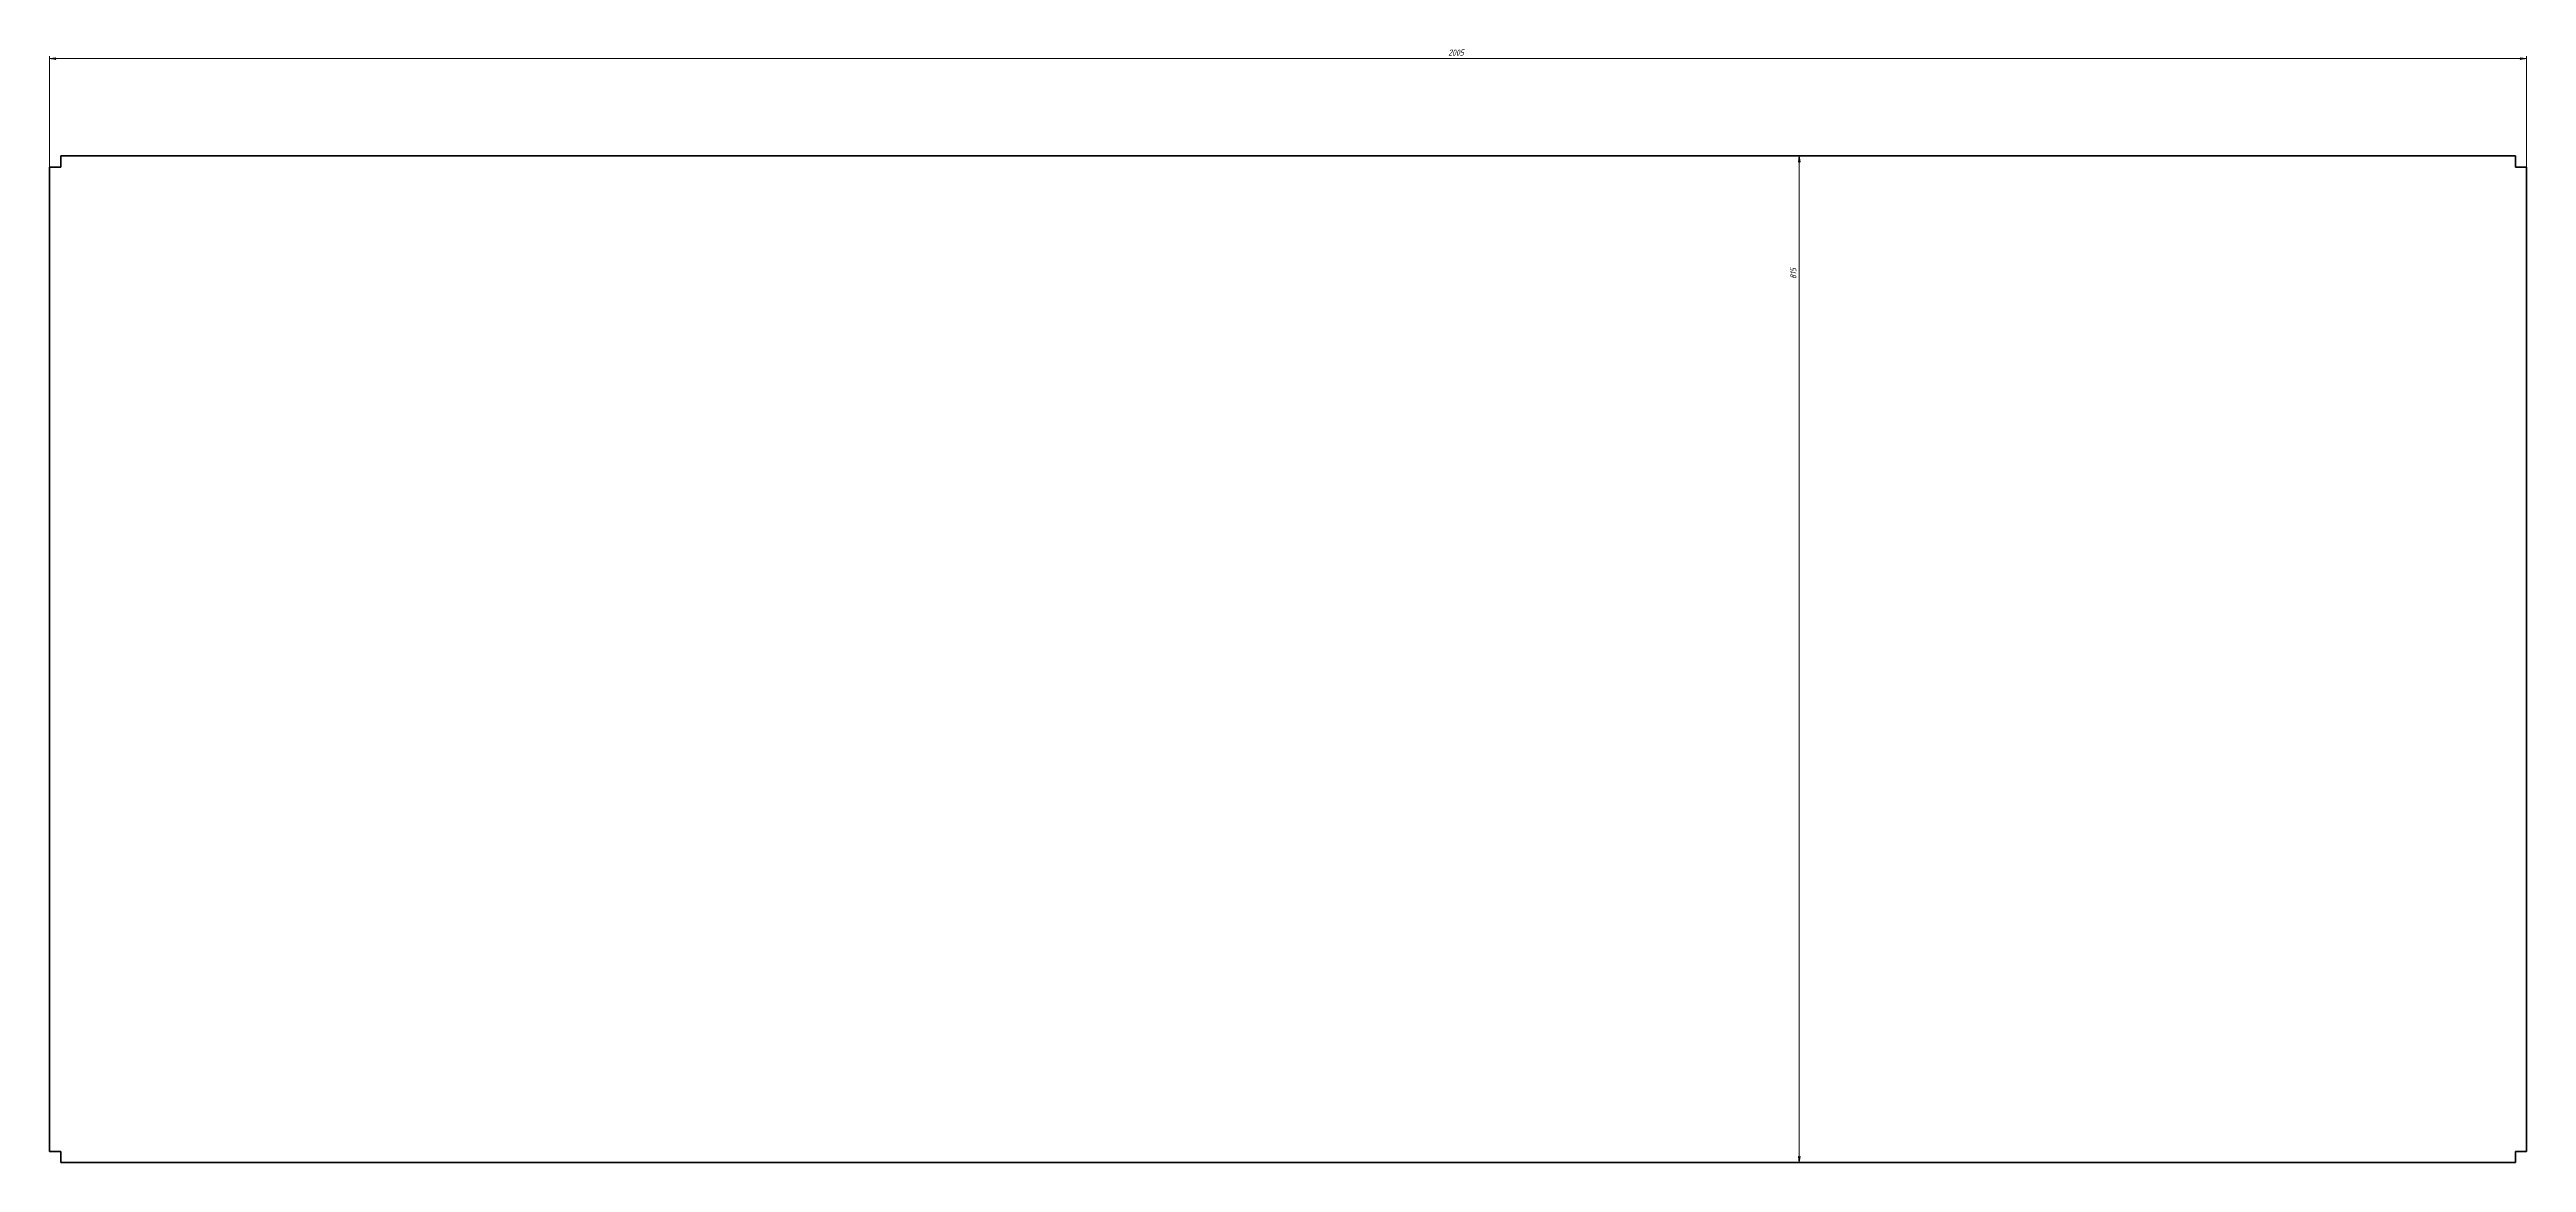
# Model space of a CAD drawing. Header units: millimetres. Extents: x -1820 to 185, y -245 to 656.
import ezdxf

# ---------------------------------------------------------------- set-up
doc = ezdxf.new("R2010")
doc.units = ezdxf.units.MM
for name, pattern in [('K5LT32777', [0]), ('K5LT_BASIC', [0]), ('K5LT_THIN', [0])]:
    doc.linetypes.add(name, pattern=pattern)
doc.layers.add('Системный слой', color=7, linetype='Continuous')
doc.styles.add('KDIMTEXTSTYLE', font='GOST_AU.SHX', dxfattribs={"width": 0.96, "oblique": 15, "height": 5})
doc.styles.add('KTEXTSTYLE', font='GOST_AU.SHX', dxfattribs={"width": 0.96, "height": 5})
doc.dimstyles.new('KDIMSTYLE (1.00)', dxfattribs={"dimtxt": 5, "dimasz": 1, "dimexe": 2, "dimexo": 0, "dimgap": 1, "dimtad": 1, "dimtxsty": 'KDIMTEXTSTYLE', "dimsah": 1, "dimcen": 0, "dimdle": 1, "dimadec": 0, "dimazin": 0, "dimtfac": 0.667, "dimtmove": 0, "dimatfit": 3, "dimfxl": 1, "dimtvp": 1, "dimtolj": 1, "dimtzin": 0, "dimarcsym": 0})

# ---------------------------------------------------------------- blocks, each defined once
blk = doc.blocks.new('U1')
blk.add_hatch(color=7).paths.add_polyline_path([(-403.6, -244.9), (-402.9, -239.9), (-403.6, -240.4), (-404.3, -239.9)])
at = {"color": 7, "linetype": 'K5LT32777', "lineweight": 18}
for p, q in [((-403.6, -244.9), (-404.3, -239.9)), ((-404.3, -239.9), (-403.6, -240.4)), ((-403.6, -240.4), (-402.9, -239.9)), ((-402.9, -239.9), (-403.6, -244.9)), ((-403.6, -244.9), (-403.6, -243.9))]:
    blk.add_line(p, q, dxfattribs=at)
at = {"color": 7, "linetype": 'K5LT_THIN', "lineweight": 18}
blk.add_line((-403.6, -244.9), (-403.6, -242.9), dxfattribs=at)
blk = doc.blocks.new('U2')
blk.add_hatch(color=7).paths.add_polyline_path([(-403.6, 570.1), (-404.3, 565.1), (-403.6, 565.6), (-402.9, 565.1)])
at = {"color": 7, "linetype": 'K5LT32777', "lineweight": 18}
for p, q in [((-404.3, 565.1), (-403.6, 570.1)), ((-403.6, 565.6), (-404.3, 565.1)), ((-403.6, 570.1), (-402.9, 565.1)), ((-403.6, 570.1), (-403.6, 569.1)), ((-402.9, 565.1), (-403.6, 565.6))]:
    blk.add_line(p, q, dxfattribs=at)
at = {"color": 7, "linetype": 'K5LT_THIN', "lineweight": 18}
blk.add_line((-403.6, 570.1), (-403.6, 568.1), dxfattribs=at)
blk = doc.blocks.new('D0')
at = {"color": 7, "linetype": 'K5LT_THIN', "lineweight": 18, "transparency": 16777216}
for p, q in [((176.1, 570.1), (-405.6, 570.1)), ((176.1, -244.9), (-405.6, -244.9))]:
    blk.add_line(p, q, dxfattribs=at)
at = {"transparency": 16777216}
blk.add_wipeout([(-404.6, 470.4), (-410.6, 470.4), (-410.6, 479.5), (-404.6, 479.5)], dxfattribs=at)
at = {"color": 7, "linetype": 'K5LT_THIN', "lineweight": 18, "transparency": 16777216}
blk.add_line((-403.6, 570.1), (-403.6, -244.9), dxfattribs=at)
at = {"color": 7, "transparency": 16777216, "insert": (-410.9, 470.4), "char_height": 2.5, "attachment_point": 1, "rotation": 90, "style": 'KTEXTSTYLE'}
blk.add_mtext('\\H3.5;\\W0.965;\\Q15;\\Q15;\\W0.930;\\H5.00;815', dxfattribs=at)
blk = doc.blocks.new('KDIMARROW_00')
at = {"layer": 'Системный слой', "color": 0, "linetype": 'K5LT_THIN', "lineweight": 18}
blk.add_line((0, 0), (-1, 0), dxfattribs=at)
blk = doc.blocks.new('U4')
blk.add_hatch(color=7).paths.add_polyline_path([(185.1, 649), (180.1, 649.6), (180.6, 649), (180.1, 648.3)])
at = {"color": 7, "linetype": 'K5LT32777', "lineweight": 18}
for p, q in [((180.6, 649), (180.1, 649.6)), ((180.1, 649.6), (185.1, 649)), ((185.1, 649), (180.1, 648.3)), ((180.1, 648.3), (180.6, 649)), ((185.1, 649), (184.1, 649))]:
    blk.add_line(p, q, dxfattribs=at)
at = {"color": 7, "linetype": 'K5LT_THIN', "lineweight": 18}
blk.add_line((185.1, 649), (183.1, 649), dxfattribs=at)
blk = doc.blocks.new('U5')
blk.add_hatch(color=7).paths.add_polyline_path([(-1819.9, 649), (-1814.9, 648.3), (-1815.4, 649), (-1814.9, 649.6)])
at = {"color": 7, "linetype": 'K5LT32777', "lineweight": 18}
for p, q in [((-1819.9, 649), (-1814.9, 649.6)), ((-1814.9, 648.3), (-1819.9, 649)), ((-1819.9, 649), (-1818.9, 649)), ((-1814.9, 649.6), (-1815.4, 649)), ((-1815.4, 649), (-1814.9, 648.3))]:
    blk.add_line(p, q, dxfattribs=at)
at = {"color": 7, "linetype": 'K5LT_THIN', "lineweight": 18}
blk.add_line((-1819.9, 649), (-1817.9, 649), dxfattribs=at)
blk = doc.blocks.new('D1')
at = {"color": 7, "linetype": 'K5LT_THIN', "lineweight": 18, "transparency": 16777216}
for p, q in [((-1819.9, 544.8), (-1819.9, 651)), ((185.1, 537), (185.1, 651))]:
    blk.add_line(p, q, dxfattribs=at)
at = {"transparency": 16777216}
blk.add_wipeout([(-687.7, 650), (-687.7, 656), (-674.7, 656), (-674.7, 650)], dxfattribs=at)
at = {"color": 7, "linetype": 'K5LT_THIN', "lineweight": 18, "transparency": 16777216}
blk.add_line((-1819.9, 649), (185.1, 649), dxfattribs=at)
at = {"color": 7, "transparency": 16777216, "insert": (-687.7, 656.3), "char_height": 2.5, "attachment_point": 1, "style": 'KTEXTSTYLE'}
blk.add_mtext('\\H3.5;\\W0.965;\\Q15;\\Q15;\\W0.930;\\H5.00;2005', dxfattribs=at)
blk = doc.blocks.new('U0')
for name in ['U2', 'U1']:
    blk.add_blockref(name, (0, 0))
at = {"color": 7}
dim = blk.add_linear_dim(base=(-403.598, 570.144), p1=(176.079, -244.856), p2=(176.079, 570.144), angle=90, text='\\H2.5;\\W0.925;\\Q0;\\H2.5;\\W0.925;\\Q0;\\Q15;\\W0.891;\\H5.00;815', dimstyle='KDIMSTYLE (1.00)', override={"dimexo": 0, "dimblk1": 'KDIMARROW_00', "dimblk2": 'KDIMARROW_00', "dimse1": 0, "dimse2": 0, "dimclrt": 7, "dimtolj": 1}, dxfattribs=at)
dim.commit()
dim.dimension.update_dxf_attribs({"geometry": 'D0', "text_midpoint": (-403.598, 475.144), "dimtype": 160})
blk = doc.blocks.new('U3')
for name in ['U5', 'U4']:
    blk.add_blockref(name, (0, 0))
at = {"color": 7}
dim = blk.add_linear_dim(base=(-1819.921, 648.98), p1=(185.079, 536.999), p2=(-1819.921, 544.839), text='\\H2.5;\\W0.925;\\Q0;\\H2.5;\\W0.925;\\Q0;\\Q15;\\W0.891;\\H5.00;2005', dimstyle='KDIMSTYLE (1.00)', override={"dimexo": 0, "dimblk1": 'KDIMARROW_00', "dimblk2": 'KDIMARROW_00', "dimse1": 0, "dimse2": 0, "dimclrt": 7, "dimtolj": 1}, dxfattribs=at)
dim.commit()
dim.dimension.update_dxf_attribs({"geometry": 'D1', "text_midpoint": (-680.921, 648.98), "dimtype": 160})

msp = doc.modelspace()

# ---------------------------------------------------------------- linework, layer by layer
at = {"layer": 'Системный слой', "color": 250, "linetype": 'K5LT_BASIC', "lineweight": 60}
for p, q in [((-1810.9, 561.1), (-1810.9, 570.1)), ((-1819.9, 561.1), (-1810.9, 561.1)), ((-1819.9, -235.9), (-1810.9, -235.9)), ((-1810.9, -235.9), (-1810.9, -244.9))]:
    msp.add_line(p, q, dxfattribs=at)
at = {"layer": 'Системный слой', "color": 3, "linetype": 'K5LT_BASIC', "lineweight": 60}
for p, q in [((-1810.9, 570.1), (176.1, 570.1)), ((176.1, -244.9), (-1810.9, -244.9))]:
    msp.add_line(p, q, dxfattribs=at)
at = {"layer": 'Системный слой', "color": 5, "linetype": 'K5LT_BASIC', "lineweight": 60, "true_color": 0x0000ff}
for p, q in [((176.1, 561.1), (176.1, 570.1)), ((185.1, 561.1), (176.1, 561.1)), ((176.1, -244.9), (176.1, -235.9)), ((176.1, -235.9), (185.1, -235.9))]:
    msp.add_line(p, q, dxfattribs=at)
at = {"layer": 'Системный слой', "color": 1, "linetype": 'K5LT_BASIC', "lineweight": 60}
msp.add_line((-1819.9, -235.9), (-1819.9, 561.1), dxfattribs=at)
at = {"layer": 'Системный слой', "color": 6, "linetype": 'K5LT_BASIC', "lineweight": 60}
msp.add_line((185.1, 561.1), (185.1, -235.9), dxfattribs=at)

# ---------------------------------------------------------------- next in the draw order: block references
msp.add_blockref('U0', (0, 0))

# ---------------------------------------------------------------- next in the draw order: block references
msp.add_blockref('U3', (0, 0))

doc.saveas('drawing.dxf')
